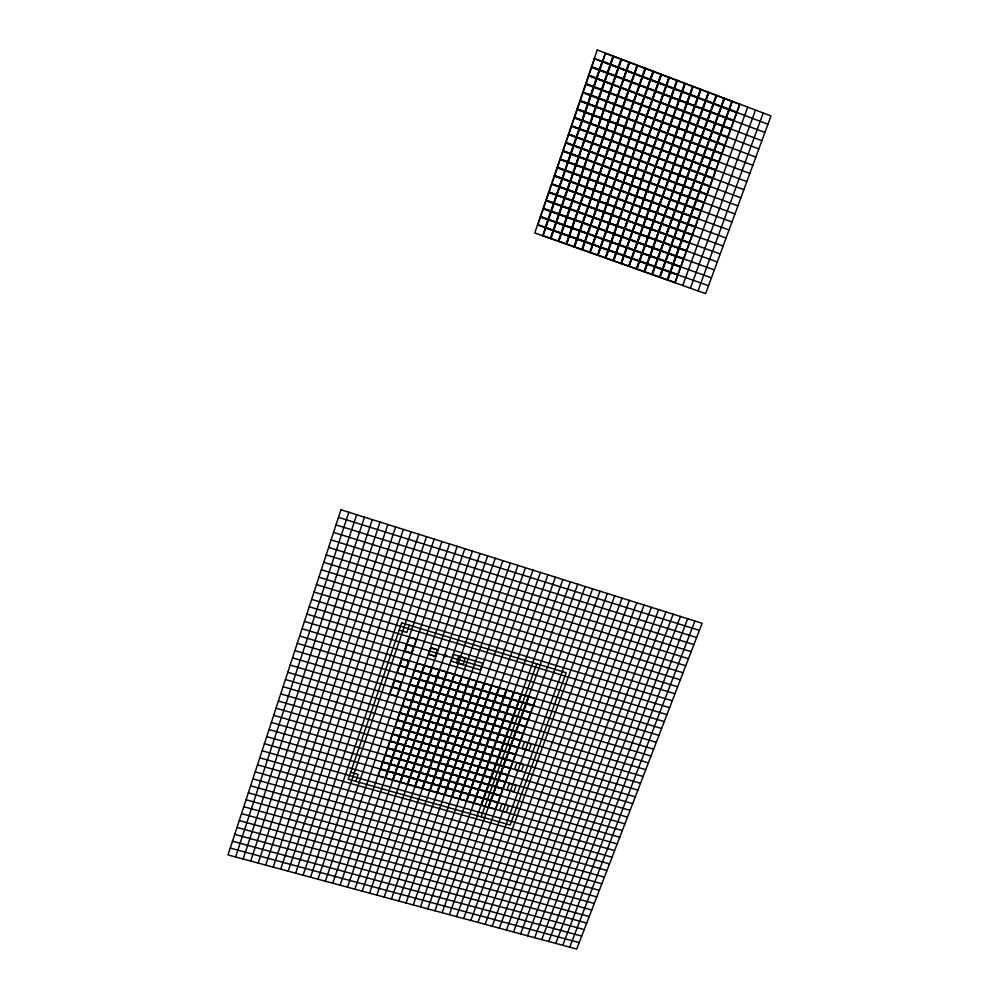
<?xml version="1.0" encoding="UTF-8"?>
<svg xmlns="http://www.w3.org/2000/svg" width="999" height="999" viewBox="0 0 999 999"><rect width="100%" height="100%" fill="white"/><g stroke="black" fill="none" stroke-linecap="round" stroke-linejoin="round"><path stroke-width="1.5" d="M235.589 856.955L348.813 512.262M243.144 859.003L356.655 514.722M250.674 861.038L364.473 517.182M258.204 863.061L372.277 519.63M265.709 865.097L380.07 522.077M273.214 867.12L387.849 524.525M280.694 869.142L395.616 526.96M288.174 871.153L403.371 529.395M295.629 873.163L411.101 531.83M303.072 875.174L418.831 534.253M310.514 877.184L426.536 536.675M401.673 622.877L348.289 779.245L510.152 824.999L566.158 672.739L401.673 622.901M317.932 879.195L434.228 539.098M355.781 781.368L358.166 774.412L350.661 772.289M409.29 625.187L406.805 632.442L399.188 630.144M542.707 235.789L605.319 53.009M325.337 881.193L441.908 541.508M550.611 238.599L613.361 56.069M332.729 883.191L449.575 543.918M558.503 241.396L621.39 59.116M340.11 885.176L457.217 546.328M566.371 244.193L629.407 62.163M347.49 887.162L464.86 548.726M574.238 246.978L637.399 65.197M354.845 889.147L472.477 551.123M582.08 249.762L645.379 68.232M362.187 891.133L480.094 553.508M589.909 252.547L653.346 71.254M369.518 893.118L487.687 555.894M597.727 255.319L661.288 74.276M376.835 895.092L495.267 558.279M605.531 258.092L669.23 77.285M384.14 897.065L502.834 560.651M613.324 260.851L677.147 80.295M391.433 899.025L510.389 563.036M621.091 263.611L685.052 83.304M398.713 900.998L517.932 565.397M628.846 266.371L692.931 86.301M405.981 902.959L525.462 567.769M636.588 269.118L700.811 89.286M413.236 904.919L532.979 570.129M644.318 271.853L708.666 92.27M420.479 906.867L540.471 572.477M652.035 274.6L716.508 95.255M427.709 908.828L547.964 574.837M659.727 277.322L724.337 98.227M434.927 910.776L555.432 577.185M667.419 280.057L732.142 101.186M442.132 912.711L562.887 579.532M481.181 816.82L536.738 663.811M675.087 282.779L739.934 104.158M449.325 914.659L570.342 581.868M682.742 285.489L747.727 107.105M456.506 916.595L577.772 584.203M690.384 288.212L755.494 110.065M463.673 918.531L585.189 586.538M698.014 290.909L763.236 112.999M470.829 920.466L592.594 588.861M477.972 922.389L599.987 591.183M485.102 924.312L607.367 593.506M492.22 926.235L614.735 595.816M499.325 928.158L622.077 598.126M506.418 930.069L629.42 600.436M513.511 931.992L636.75 602.734M520.579 933.89L644.068 605.032M527.634 935.801L651.36 607.33M534.677 937.699L658.653 609.615M541.72 939.597L665.921 611.9M548.738 941.495L673.189 614.185M555.756 943.393L680.431 616.458M562.749 945.279L687.674 618.731M569.742 947.164L694.892 621.003M232.505 841.22L581.705 936.088M230.257 848.076L579.208 942.581M237.013 827.459L586.713 923.076M234.753 834.34L584.203 929.594M241.533 813.648L591.733 910.014M239.273 820.554L589.223 916.558M246.066 799.774L596.79 896.902M243.793 806.717L594.255 903.471M250.624 785.838L601.848 883.74M248.351 792.819L599.313 890.334M255.207 771.852L606.942 870.516M252.909 778.858L604.395 877.134M259.802 757.816L612.05 857.254M257.505 764.847L609.49 863.885M264.41 743.706L617.17 843.93M262.1 750.761L614.61 850.599M269.056 729.545L622.327 830.544M266.733 736.638L619.742 837.249M273.701 715.321L627.497 817.12M271.378 722.439L624.912 823.838M278.384 701.048L632.679 803.633M276.036 708.191L630.082 810.376M283.067 686.7L637.899 790.097M280.719 693.88L635.289 796.865M287.787 672.302L643.131 776.498M285.427 679.507L640.509 783.303M292.52 657.841L648.376 762.849M290.147 665.072L645.754 769.68M297.265 643.319L653.658 749.15M294.892 650.586L651.011 756.006M302.048 628.733L658.953 735.389M299.65 636.026L656.293 742.269M306.83 614.085L664.273 721.578M304.433 621.415L661.6 728.483M311.651 599.375L669.605 707.704M309.24 606.743L666.932 714.647M314.061 591.995L672.29 700.749M318.906 577.197L677.659 686.788M316.483 584.602L674.962 693.768M323.776 562.325L683.054 672.777M321.341 569.767L680.344 679.795M328.659 547.402L688.461 658.703M326.211 554.87L685.751 665.746M333.566 532.405L693.905 644.58M331.106 539.91L691.183 651.648M338.486 517.345L699.362 630.381M336.026 524.887L696.628 637.487M537.549 224.85L708.528 285.726M540.334 216.708L711.438 277.822M545.916 200.362L717.27 261.95M543.119 208.541L714.347 269.892M551.51 183.953L723.126 246.016M548.713 192.17L720.192 253.983M554.333 175.724L726.073 238.012M559.964 159.191L731.98 221.978M557.142 167.47L729.02 230.007M565.634 142.595L737.899 205.856M562.799 150.899L734.939 213.923M568.481 134.266L740.871 197.777M574.188 117.557L746.84 181.556M571.328 125.924L743.855 189.673M579.919 100.774L752.834 165.26M577.047 109.178L749.837 173.414M582.792 92.345L755.843 157.08M588.561 75.449L761.875 140.684M585.676 83.904L758.853 148.888M594.355 58.466L767.931 124.213M591.458 66.97L764.897 132.455M340.959 509.79L228.022 854.919L576.71 949.05L702.097 623.276L340.959 509.79M597.265 49.95L534.777 232.979L705.619 293.619L770.978 115.946L597.265 49.95M540.509 217.07L537.912 224.675L545.317 227.31L547.914 219.718L540.509 217.07M543.294 208.916L540.696 216.533L548.101 219.181L550.699 211.563L543.294 208.916M546.078 200.737L543.481 208.366L550.886 211.026L553.496 203.396L546.078 200.737M548.888 192.532L546.266 200.187L553.683 202.859L556.306 195.217L548.888 192.532M551.685 184.328L549.075 191.995L556.493 194.668L559.115 187.013L551.685 184.328M554.495 176.086L551.873 183.779L559.303 186.463L561.938 178.784L554.495 176.086M557.317 167.832L554.682 175.537L562.125 178.234L564.76 170.542L557.317 167.832M560.139 159.565L557.504 167.283L564.947 169.992L567.582 162.288L560.139 159.565M562.974 151.274L560.327 159.016L567.769 161.738L570.417 154.008L562.974 151.274M565.809 142.969L563.161 150.724L570.616 153.459L573.264 145.704L565.809 142.969M568.656 134.64L565.996 142.42L573.451 145.155L576.111 137.387L568.656 134.64M571.503 126.299L568.843 134.091L576.298 136.838L578.97 129.058L571.503 126.299M574.35 117.932L571.69 125.737L579.158 128.509L581.83 120.704L574.35 117.932M577.222 109.553L574.55 117.383L582.017 120.142L584.702 112.338L577.222 109.553M580.082 101.149L577.41 108.991L584.89 111.776L587.574 103.946L580.082 101.149M582.966 92.732L580.282 100.587L587.762 103.384L590.459 95.529L582.966 92.732M585.839 84.291L583.154 92.17L590.646 94.967L593.344 87.1L585.839 84.291M588.736 75.824L586.038 83.729L593.531 86.538L596.241 78.659L588.736 75.824M591.62 67.345L588.923 75.262L596.428 78.084L599.138 70.192L591.62 67.345M594.53 58.854L591.82 66.783L599.325 69.618L602.047 61.701L594.53 58.854M545.654 228.034L543.056 235.614L550.437 238.237L553.034 230.669L545.654 228.034M548.439 219.905L545.841 227.497L553.221 230.132L555.831 222.54L548.439 219.905M551.236 211.763L548.626 219.368L556.018 222.003L558.628 214.41L551.236 211.763M554.033 203.584L551.423 211.214L558.816 213.861L561.438 206.244L554.033 203.584M556.83 195.404L554.22 203.047L561.625 205.707L564.248 198.077L556.83 195.404M559.64 187.2L557.017 194.855L564.435 197.527L567.057 189.885L559.64 187.2M562.462 178.983L559.827 186.651L567.245 189.335L569.88 181.668L562.462 178.983M565.284 170.742L562.649 178.434L570.067 181.119L572.714 173.439L565.284 170.742M568.119 162.475L565.471 170.192L572.902 172.889L575.549 165.185L568.119 162.475M570.953 154.196L568.306 161.925L575.736 164.635L578.384 156.918L570.953 154.196M573.801 145.904L571.141 153.646L578.583 156.368L581.243 148.639L573.801 145.904M576.648 137.587L573.988 145.355L581.43 148.089L584.09 140.335L576.648 137.587M579.495 129.258L576.835 137.038L584.278 139.773L586.95 132.005L579.495 129.258M582.367 120.904L579.695 128.696L587.15 131.456L589.822 123.664L582.367 120.904M585.227 112.525L582.554 120.342L590.009 123.114L592.694 115.31L585.227 112.525M588.111 104.146L585.426 111.975L592.894 114.748L595.579 106.93L588.111 104.146M590.983 95.729L588.299 103.584L595.766 106.369L598.463 98.526L590.983 95.729M593.881 87.3L591.183 95.167L598.651 97.964L601.361 90.11L593.881 87.3M596.765 78.859L594.068 86.738L601.548 89.548L604.258 81.668L596.765 78.859M599.675 70.392L596.965 78.297L604.457 81.106L607.167 73.214L599.675 70.392M602.572 61.901L599.862 69.818L607.355 72.652L610.077 64.748L602.572 61.901M605.494 53.397L602.772 61.339L610.277 64.173L612.999 56.244L605.494 53.397M394.543 680.344L389.81 694.13L396.853 696.203L401.586 682.429L394.543 680.344M401.923 658.841L397.152 672.714L404.22 674.812L408.991 660.951L401.923 658.841M409.34 637.2L404.558 651.161L411.625 653.284L416.433 639.335L409.34 637.2M394.705 680.656L392.582 686.85L399.125 688.773L401.261 682.592L394.705 680.656M402.085 659.153L399.95 665.384L406.518 667.332L408.653 661.113L402.085 659.153M407.03 644.742L404.895 650.998L411.463 652.971L413.611 646.728L407.03 644.742M553.558 230.856L550.961 238.411L558.329 241.034L560.938 233.479L553.558 230.856M556.356 222.74L553.746 230.319L561.126 232.942L563.736 225.374L556.356 222.74M559.153 214.598L556.543 222.19L563.923 224.825L566.533 217.245L559.153 214.598M561.962 206.443L559.34 214.048L566.72 216.696L569.343 209.091L561.962 206.443M564.772 198.264L562.15 205.894L569.53 208.554L572.165 200.924L564.772 198.264M567.582 190.072L564.959 197.715L572.352 200.387L574.987 192.745L567.582 190.072M570.417 181.855L567.782 189.523L575.174 192.208L577.822 184.54L570.417 181.855M573.239 173.626L570.604 181.319L578.009 184.003L580.656 176.323L573.239 173.626M576.073 165.384L573.426 173.077L580.844 175.774L583.491 168.094L576.073 165.384M578.921 157.118L576.261 164.835L583.678 167.545L586.338 159.828L578.921 157.118M581.768 148.826L579.108 156.568L586.538 159.278L589.198 151.561L581.768 148.826M584.627 140.522L581.955 148.277L589.385 151.011L592.057 143.269L584.627 140.522M587.487 132.205L584.815 139.972L592.245 142.707L594.929 134.952L587.487 132.205M590.359 123.864L587.674 131.656L595.117 134.403L597.802 126.623L590.359 123.864M593.231 115.509L590.546 123.314L597.989 126.074L600.686 118.269L593.231 115.509M596.116 107.13L593.418 114.947L600.874 117.72L603.571 109.902L596.116 107.13M599 98.726L596.303 106.568L603.758 109.353L606.455 101.523L599 98.726M601.898 90.31L599.188 98.164L606.655 100.961L609.365 93.107L601.898 90.31M604.795 81.881L602.085 89.748L609.552 92.557L612.262 84.69L604.795 81.881M607.704 73.414L604.982 81.306L612.462 84.128L615.184 76.249L607.704 73.414M610.614 64.947L607.892 72.852L615.372 75.687L618.106 67.782L610.614 64.947M613.536 56.456L610.814 64.386L618.294 67.22L621.028 59.303L613.536 56.456M561.463 233.666L558.853 241.221L566.208 243.831L568.818 236.288L561.463 233.666M564.26 225.562L561.65 233.129L569.005 235.752L571.628 228.184L564.26 225.562M567.057 217.432L564.447 225.012L571.803 227.647L574.437 220.067L567.057 217.432M569.88 209.278L567.245 216.883L574.625 219.53L577.247 211.938L569.88 209.278M572.689 201.124L570.067 208.741L577.434 211.388L580.069 203.784L572.689 201.124M575.511 192.932L572.877 200.574L580.257 203.234L582.904 195.604L575.511 192.932M578.346 184.74L575.699 192.395L583.091 195.067L585.739 187.412L578.346 184.74M581.181 176.523L578.533 184.191L585.926 186.875L588.573 179.208L581.181 176.523M584.028 168.282L581.368 175.974L588.761 178.659L591.42 170.979L584.028 168.282M586.875 160.027L584.215 167.732L591.62 170.442L594.28 162.737L586.875 160.027M589.722 151.748L587.062 159.478L594.467 162.188L597.14 154.47L589.722 151.748M592.582 143.456L589.922 151.199L597.327 153.921L600.012 146.191L592.582 143.456M595.454 135.152L592.782 142.907L600.199 145.642L602.884 137.899L595.454 135.152M598.326 126.823L595.641 134.59L603.071 137.338L605.756 129.57L598.326 126.823M601.211 118.469L598.526 126.261L605.956 129.021L608.653 121.241L601.211 118.469M604.095 110.102L601.398 117.919L608.841 120.679L611.538 112.875L604.095 110.102M606.992 101.723L604.295 109.54L611.738 112.325L614.435 104.508L606.992 101.723M609.889 93.307L607.18 101.161L614.635 103.946L617.345 96.104L609.889 93.307M612.799 84.89L610.089 92.757L617.544 95.554L620.254 87.7L612.799 84.89M615.709 76.448L612.999 84.328L620.454 87.138L623.176 79.258L615.709 76.448M618.631 67.982L615.908 75.887L623.376 78.696L626.111 70.817L618.631 67.982M621.565 59.503L618.831 67.42L626.298 70.255L629.033 62.338L621.565 59.503M380.432 769.292L378.196 775.773L385.152 777.759L387.4 771.278L380.432 769.292M382.842 762.337L380.594 768.83L387.562 770.816L389.81 764.322L382.842 762.337M385.252 755.356L383.004 761.875L389.972 763.86L392.232 757.354L385.252 755.356M387.674 748.376L385.414 754.894L392.395 756.892L394.655 750.374L387.674 748.376M390.085 741.37L387.824 747.901L394.805 749.912L397.078 743.381L390.085 741.37M392.52 734.352L390.247 740.896L397.24 742.919L399.513 736.375L392.52 734.352M394.942 727.322L392.682 733.878L399.662 735.901L401.948 729.345L394.942 727.322M397.377 720.267L395.104 726.847L402.11 728.883L404.383 722.314L397.377 720.267M399.825 713.211L397.54 719.804L404.545 721.84L406.83 715.259L399.825 713.211M402.272 706.131L399.987 712.737L406.993 714.784L409.278 708.191L402.272 706.131M404.72 699.038L402.435 705.656L409.44 707.717L411.738 701.098L404.72 699.038M407.18 691.932L404.882 698.563L411.9 700.636L414.198 694.005L407.18 691.932M409.64 684.814L407.342 691.458L414.36 693.531L416.658 686.9L409.64 684.814M412.1 677.684L409.802 684.34L416.833 686.425L419.13 679.77L412.1 677.684M414.573 670.529L412.262 677.197L419.305 679.295L421.615 672.627L414.573 670.529M417.045 663.361L414.735 670.054L421.778 672.152L424.088 665.471L417.045 663.361M569.343 236.476L566.733 244.018L574.063 246.616L576.685 239.086L569.343 236.476M572.152 228.371L569.53 235.939L576.873 238.549L579.495 230.994L572.152 228.371M574.962 220.255L572.34 227.834L579.682 230.457L582.317 222.889L574.962 220.255M577.772 212.125L575.149 219.718L582.504 222.352L585.139 214.773L577.772 212.125M580.594 203.971L577.959 211.576L585.327 214.223L587.961 206.618L580.594 203.971M583.428 195.804L580.781 203.421L588.149 206.081L590.796 198.464L583.428 195.804M586.263 187.612L583.616 195.255L590.983 197.914L593.643 190.285L586.263 187.612M589.11 179.408L586.45 187.063L593.831 189.735L596.49 182.093L589.11 179.408M591.957 171.179L589.298 178.858L596.678 181.543L599.338 173.876L591.957 171.179M594.805 162.937L592.145 170.629L599.537 173.327L602.197 165.634L594.805 162.937M597.664 154.67L594.992 162.387L602.397 165.085L605.069 157.392L597.664 154.67M600.536 146.391L597.864 154.121L605.257 156.843L607.941 149.113L600.536 146.391M603.408 138.087L600.724 145.842L608.129 148.564L610.826 140.822L603.408 138.087M606.293 129.77L603.608 137.537L611.013 140.272L613.711 132.517L606.293 129.77M609.178 121.428L606.48 129.221L613.898 131.968L616.595 124.188L609.178 121.428M612.075 113.074L609.365 120.879L616.795 123.639L619.505 115.847L612.075 113.074M614.972 104.708L612.262 112.525L619.692 115.297L622.402 107.48L614.972 104.708M617.882 96.304L615.159 104.146L622.602 106.93L625.324 99.101L617.882 96.304M620.791 87.9L618.069 95.754L625.511 98.539L628.234 90.697L620.791 87.9M623.713 79.47L620.991 87.338L628.433 90.135L631.168 82.28L623.713 79.47M626.635 71.016L623.9 78.909L631.356 81.718L634.09 73.839L626.635 71.016M629.57 62.537L626.835 70.454L634.29 73.277L637.037 65.372L629.57 62.537M387.899 771.415L385.651 777.896L392.595 779.869L394.855 773.401L387.899 771.415M390.309 764.472L388.062 770.953L395.017 772.939L397.265 766.458L390.309 764.472M392.732 757.504L390.472 764.01L397.427 765.996L399.687 759.502L392.732 757.504M395.142 750.524L392.882 757.042L399.85 759.04L402.11 752.522L395.142 750.524M397.577 743.531L395.304 750.062L402.272 752.06L404.545 745.541L397.577 743.531M400 736.513L397.739 743.056L404.707 745.079L406.98 738.536L400 736.513M402.435 729.495L400.162 736.051L407.142 738.074L409.428 731.518L402.435 729.495M404.882 722.452L402.597 729.02L409.59 731.056L411.875 724.487L404.882 722.452M407.33 715.396L405.045 721.99L412.038 724.025L414.323 717.444L407.33 715.396M409.777 708.328L407.492 714.934L414.485 716.982L416.783 710.389L409.777 708.328M412.237 701.248L409.94 707.866L416.945 709.914L419.243 703.308L412.237 701.248M414.697 694.155L412.4 700.774L419.405 702.846L421.703 696.228L414.697 694.155M417.17 687.037L414.86 693.681L421.878 695.754L424.175 689.123L417.17 687.037M419.642 679.919L417.332 686.563L424.35 688.648L426.66 682.005L419.642 679.919M422.115 672.777L419.805 679.445L426.823 681.53L429.145 674.862L422.115 672.777M424.6 665.621L422.277 672.302L429.308 674.387L431.63 667.719L424.6 665.621M430.819 647.664L428.496 654.382L435.539 656.493L437.874 649.787L430.819 647.664M430.994 647.976L428.833 654.208L435.364 656.181L437.537 649.949L430.994 647.976M577.21 239.273L574.587 246.803L581.918 249.4L584.54 241.883L577.21 239.273M580.019 231.181L577.397 238.736L584.727 241.346L587.35 233.803L580.019 231.181M582.842 223.077L580.207 230.644L587.537 233.267L590.172 225.712L582.842 223.077M585.664 214.96L583.029 222.54L590.359 225.175L593.006 217.595L585.664 214.96M588.486 206.818L585.851 214.41L593.194 217.058L595.841 209.465L588.486 206.818M591.321 198.651L588.673 206.269L596.028 208.916L598.676 201.311L591.321 198.651M594.168 190.472L591.508 198.114L598.876 200.774L601.523 193.144L594.168 190.472M597.015 182.28L594.355 189.935L601.723 192.607L604.383 184.965L597.015 182.28M599.862 174.063L597.202 181.731L604.57 184.415L607.242 176.761L599.862 174.063M602.734 165.834L600.062 173.514L607.429 176.211L610.114 168.531L602.734 165.834M605.594 157.58L602.921 165.285L610.302 167.982L612.986 160.29L605.594 157.58M608.466 149.313L605.781 157.03L613.174 159.74L615.859 152.035L608.466 149.313M611.351 141.021L608.666 148.764L616.058 151.486L618.743 143.756L611.351 141.021M614.235 132.717L611.538 140.472L618.943 143.207L621.64 135.464L614.235 132.717M617.132 124.388L614.435 132.168L621.828 134.902L624.537 127.148L617.132 124.388M620.029 116.046L617.32 123.839L624.737 126.586L627.447 118.806L620.029 116.046M622.939 107.68L620.217 115.484L627.634 118.257L630.357 110.452L622.939 107.68M625.849 99.301L623.126 107.13L630.544 109.902L633.279 102.085L625.849 99.301M628.771 90.897L626.048 98.739L633.466 101.523L636.201 93.694L628.771 90.897M631.693 82.48L628.958 90.335L636.4 93.132L639.135 85.29L631.693 82.48M634.627 74.038L631.892 81.918L639.323 84.728L642.07 76.861L634.627 74.038M637.562 65.584L634.827 73.476L642.27 76.299L645.017 68.407L637.562 65.584M395.342 773.538L393.094 780.007L400.037 781.98L402.285 775.524L395.342 773.538M397.764 766.595L395.504 773.076L402.447 775.062L404.707 768.581L397.764 766.595M400.187 759.64L397.927 766.133L404.87 768.119L407.13 761.638L400.187 759.64M402.609 752.672L400.349 759.178L407.292 761.176L409.565 754.67L402.609 752.672M405.045 745.679L402.772 752.21L409.727 754.208L412 747.689L405.045 745.679M407.48 738.686L405.207 745.217L412.162 747.227L414.448 740.696L407.48 738.686M409.927 731.668L407.642 738.211L414.61 740.234L416.895 733.691L409.927 731.668M412.375 724.637L410.089 731.193L417.058 733.229L419.343 726.673L412.375 724.637M414.822 717.594L412.537 724.163L419.505 726.198L421.803 719.63L414.822 717.594M417.282 710.526L414.985 717.12L421.965 719.168L424.263 712.587L417.282 710.526M419.742 703.458L417.445 710.064L424.425 712.112L426.735 705.519L419.742 703.458M422.202 696.365L419.905 702.984L426.898 705.044L429.208 698.438L422.202 696.365M424.675 689.273L422.377 695.903L429.37 697.964L431.68 691.345L424.675 689.273M427.16 682.155L424.85 688.798L431.843 690.871L434.165 684.228L427.16 682.155M429.645 675.012L427.322 681.68L434.328 683.753L436.65 677.11L429.645 675.012M432.13 667.869L429.807 674.537L436.813 676.635L439.148 669.967L432.13 667.869M585.064 242.07L582.442 249.588L589.747 252.185L592.37 244.668L585.064 242.07M587.874 233.991L585.252 241.533L592.557 244.131L595.192 236.601L587.874 233.991M590.696 225.899L588.061 233.454L595.379 236.064L598.026 228.521L590.696 225.899M593.531 217.782L590.884 225.362L598.214 227.984L600.861 220.417L593.531 217.782M596.366 209.653L593.718 217.245L601.048 219.88L603.696 212.3L596.366 209.653M599.2 201.498L596.553 209.116L603.896 211.751L606.543 204.158L599.2 201.498M602.047 193.331L599.4 200.961L606.743 203.621L609.402 196.004L602.047 193.331M604.907 185.152L602.247 192.795L609.59 195.454L612.262 187.824L604.907 185.152M607.767 176.948L605.094 184.603L612.449 187.288L615.122 179.633L607.767 176.948M610.639 168.731L607.954 176.398L615.322 179.083L618.006 171.428L610.639 168.731M613.511 160.489L610.826 168.182L618.194 170.879L620.879 163.187L613.511 160.489M616.383 152.223L613.698 159.94L621.066 162.65L623.763 154.945L616.383 152.223M619.28 143.956L616.583 151.673L623.963 154.395L626.66 146.678L619.28 143.956M622.165 135.652L619.467 143.394L626.848 146.129L629.557 138.386L622.165 135.652M625.062 127.335L622.365 135.102L629.745 137.837L632.454 130.095L625.062 127.335M627.971 119.006L625.262 126.786L632.654 129.533L635.376 121.766L627.971 119.006M630.881 110.652L628.171 118.456L635.564 121.216L638.286 113.424L630.881 110.652M633.803 102.285L631.081 110.102L638.486 112.875L641.221 105.07L633.803 102.285M636.725 93.894L634.003 101.723L641.408 104.508L644.143 96.691L636.725 93.894M639.66 85.489L636.925 93.332L644.343 96.129L647.09 88.287L639.66 85.489M642.594 77.06L639.86 84.927L647.277 87.725L650.024 79.87L642.594 77.06M645.541 68.606L642.794 76.498L650.224 79.308L652.984 71.441L645.541 68.606M402.784 775.661L400.524 782.117L407.455 784.09L409.715 777.634L402.784 775.661M405.207 768.731L402.947 775.199L409.877 777.172L412.137 770.704L405.207 768.731M407.629 761.775L405.369 768.268L412.3 770.241L414.573 763.773L407.629 761.775M410.065 754.807L407.792 761.313L414.735 763.298L417.008 756.805L410.065 754.807M412.5 747.839L410.227 754.345L417.17 756.343L419.455 749.837L412.5 747.839M414.947 740.846L412.662 747.364L419.617 749.375L421.903 742.856L414.947 740.846M417.395 733.84L415.109 740.371L422.065 742.394L424.35 735.851L417.395 733.84M419.842 726.81L417.557 733.366L424.513 735.389L426.81 728.845L419.842 726.81M422.302 719.779L420.005 726.348L426.973 728.371L429.27 721.815L422.302 719.779M424.762 712.724L422.465 719.305L429.433 721.34L431.743 714.772L424.762 712.724M427.235 705.656L424.925 712.262L431.905 714.297L434.215 707.717L427.235 705.656M429.707 698.576L427.397 705.194L434.378 707.242L436.688 700.649L429.707 698.576M432.18 691.483L429.87 698.114L436.85 700.174L439.173 693.556L432.18 691.483M434.665 684.377L432.342 691.008L439.335 693.081L441.658 686.45L434.665 684.377M437.15 677.26L434.827 683.903L441.82 685.976L444.155 679.345L437.15 677.26M439.647 670.117L437.325 676.785L444.318 678.87L446.653 672.202L439.647 670.117M444.805 656.143L444.555 656.842L443.506 655.182L445.404 654.407L445.167 655.107L446.69 655.569L446.316 656.605L444.805 656.143M592.894 244.855L590.272 252.372L597.564 254.957L600.199 247.452L592.894 244.855M595.716 236.788L593.081 244.318L600.387 246.915L603.021 239.398L595.716 236.788M598.551 228.709L595.904 236.251L603.209 238.861L605.856 231.331L598.551 228.709M601.386 220.604L598.738 228.172L606.043 230.794L608.703 223.239L601.386 220.604M604.22 212.487L601.573 220.067L608.891 222.69L611.55 215.122L604.22 212.487M607.067 204.345L604.407 211.95L611.738 214.585L614.397 206.993L607.067 204.345M609.927 196.191L607.267 203.808L614.585 206.456L617.257 198.851L609.927 196.191M612.787 188.012L610.114 195.654L617.444 198.314L620.129 190.684L612.787 188.012M615.646 179.82L612.974 187.475L620.317 190.147L623.001 182.505L615.646 179.82M618.531 171.616L615.846 179.283L623.189 181.955L625.874 174.301L618.531 171.616M621.403 163.386L618.718 171.066L626.073 173.764L628.758 166.084L621.403 163.386M624.288 155.132L621.59 162.837L628.958 165.534L631.655 157.854L624.288 155.132M627.185 146.878L624.487 154.583L631.843 157.305L634.552 149.6L627.185 146.878M630.082 138.586L627.372 146.316L634.74 149.038L637.462 141.321L630.082 138.586M632.991 130.282L630.269 138.037L637.649 140.772L640.371 133.029L632.991 130.282M635.901 121.965L633.179 129.733L640.559 132.48L643.281 124.713L635.901 121.965M638.823 113.624L636.088 121.403L643.481 124.163L646.203 116.384L638.823 113.624M641.745 105.257L639.01 113.062L646.403 115.834L649.138 108.042L641.745 105.257M644.68 96.891L641.932 104.708L649.338 107.48L652.072 99.675L644.68 96.891M647.614 88.486L644.867 96.329L652.272 99.113L655.019 91.284L647.614 88.486M650.561 80.07L647.814 87.924L655.219 90.722L657.966 82.88L650.561 80.07M653.508 71.641L650.749 79.508L658.166 82.318L660.926 74.45L653.508 71.641M410.202 777.771L407.942 784.227L414.86 786.188L417.12 779.744L410.202 777.771M412.637 770.853L410.364 777.322L417.282 779.282L419.555 772.826L412.637 770.853M415.06 763.91L412.799 770.391L419.717 772.364L421.99 765.896L415.06 763.91M417.507 756.955L415.222 763.448L422.152 765.434L424.438 758.953L417.507 756.955M419.942 749.987L417.669 756.493L424.6 758.478L426.885 751.985L419.942 749.987M422.39 742.994L420.104 749.525L427.048 751.523L429.333 745.004L422.39 742.994M424.85 736.001L422.552 742.532L429.495 744.542L431.793 738.024L424.85 736.001M427.31 728.983L425.012 735.539L431.955 737.549L434.253 731.018L427.31 728.983M429.77 721.965L427.472 728.521L434.415 730.544L436.725 723.988L429.77 721.965M432.23 714.922L429.932 721.49L436.888 723.526L439.198 716.957L432.23 714.922M434.702 707.866L432.405 714.447L439.36 716.495L441.67 709.914L434.702 707.866M437.187 700.786L434.877 707.392L441.845 709.44L444.155 702.846L437.187 700.786M439.672 693.706L437.35 700.324L444.33 702.372L446.653 695.766L439.672 693.706M442.157 686.6L439.835 693.231L446.815 695.292L449.138 688.673L442.157 686.6M444.655 679.482L442.32 686.126L449.313 688.199L451.635 681.568L444.655 679.482M447.152 672.352L444.817 679.008L451.81 681.093L454.145 674.45L447.152 672.352M453.421 654.47L451.073 661.163L480.507 669.992L482.867 663.336L453.421 654.47M600.724 247.64L598.089 255.145L605.369 257.73L608.004 250.237L600.724 247.64M603.546 239.585L600.911 247.103L608.191 249.7L610.839 242.195L603.546 239.585M606.381 231.518L603.733 239.048L611.026 241.658L613.686 234.128L606.381 231.518M609.228 223.426L606.568 230.981L613.873 233.591L616.52 226.049L609.228 223.426M612.075 215.309L609.415 222.889L616.72 225.512L619.38 217.944L612.075 215.309M614.922 207.193L612.262 214.773L619.567 217.407L622.24 209.827L614.922 207.193M617.782 199.038L615.109 206.643L622.427 209.291L625.099 201.698L617.782 199.038M620.654 190.884L617.969 198.501L625.299 201.149L627.971 193.544L620.654 190.884M623.526 182.692L620.841 190.334L628.171 192.994L630.856 185.377L623.526 182.692M626.398 174.5L623.713 182.155L631.043 184.827L633.741 177.185L626.398 174.5M629.283 166.284L626.598 173.951L633.928 176.636L636.625 168.981L629.283 166.284M632.18 158.042L629.482 165.734L636.825 168.431L639.522 160.752L632.18 158.042M635.077 149.788L632.367 157.492L639.722 160.202L642.432 152.51L635.077 149.788M637.986 141.521L635.264 149.238L642.619 151.96L645.342 144.243L637.986 141.521M640.896 133.229L638.174 140.959L645.541 143.694L648.264 135.964L640.896 133.229M643.806 124.912L641.083 132.667L648.451 135.414L651.186 127.66L643.806 124.912M646.74 116.583L644.005 124.363L651.373 127.11L654.108 119.343L646.74 116.583M649.662 108.242L646.927 116.034L654.308 118.794L657.055 111.001L649.662 108.242M652.609 99.875L649.862 107.68L657.242 110.452L659.989 102.647L652.609 99.875M655.544 91.483L652.797 99.313L660.189 102.098L662.936 94.281L655.544 91.483M658.503 83.079L655.744 90.921L663.136 93.719L665.896 85.877L658.503 83.079M661.463 74.65L658.691 82.517L666.096 85.327L668.868 77.472L661.463 74.65M458.791 656.343L456.605 662.562L463.099 664.51L465.284 658.304L458.791 656.343M417.607 779.894L415.347 786.338L422.24 788.298L424.513 781.855L417.607 779.894M420.042 772.964L417.769 779.432L424.675 781.393L426.96 774.949L420.042 772.964M422.49 766.033L420.204 772.514L427.122 774.487L429.395 768.019L422.49 766.033M424.925 759.09L422.652 765.571L429.558 767.557L431.843 761.076L424.925 759.09M427.372 752.122L425.087 758.628L432.005 760.614L434.303 754.12L427.372 752.122M429.832 745.154L427.535 751.66L434.465 753.658L436.763 747.152L429.832 745.154M432.292 738.161L429.995 744.692L436.925 746.69L439.223 740.172L432.292 738.161M434.752 731.156L432.455 737.699L439.385 739.71L441.695 733.179L434.752 731.156M437.225 724.138L434.915 730.694L441.858 732.717L444.168 726.173L437.225 724.138M439.697 717.107L437.387 723.676L444.33 725.699L446.64 719.143L439.697 717.107M442.17 710.052L439.86 716.633L446.803 718.668L449.125 712.1L442.17 710.052M444.655 702.996L442.332 709.59L449.288 711.638L451.61 705.044L444.655 702.996M447.14 695.916L444.817 702.522L451.785 704.582L454.108 697.976L447.14 695.916M449.637 688.823L447.315 695.441L454.27 697.502L456.605 690.896L449.637 688.823M452.135 681.718L449.8 688.348L456.78 690.421L459.115 683.791L452.135 681.718M454.645 674.6L452.31 681.243L459.278 683.316L461.625 676.685L454.645 674.6M608.528 250.424L605.881 257.917L613.149 260.489L615.796 253.009L608.528 250.424M611.363 242.382L608.716 249.887L615.983 252.472L618.643 244.98L611.363 242.382M614.198 234.315L611.55 241.845L618.831 244.443L621.49 236.925L614.198 234.315M617.045 226.236L614.385 233.778L621.678 236.388L624.338 228.858L617.045 226.236M619.904 218.132L617.232 225.699L624.525 228.321L627.197 220.767L619.904 218.132M622.764 210.015L620.092 217.595L627.384 220.23L630.057 212.662L622.764 210.015M625.624 201.885L622.951 209.478L630.257 212.125L632.929 204.533L625.624 201.885M628.496 193.731L625.811 201.348L633.129 203.996L635.814 196.391L628.496 193.731M631.38 185.564L628.683 193.194L636.001 195.854L638.698 188.237L631.38 185.564M634.265 177.372L631.568 185.015L638.885 187.687L641.583 180.057L634.265 177.372M637.15 169.168L634.452 176.823L641.783 179.508L644.48 171.853L637.15 169.168M640.047 160.939L637.35 168.619L644.68 171.316L647.389 163.649L640.047 160.939M642.956 152.697L640.247 160.389L647.577 163.099L650.299 155.407L642.956 152.697M645.866 144.443L643.144 152.148L650.486 154.857L653.209 147.165L645.866 144.443M648.788 136.151L646.066 143.881L653.408 146.616L656.131 138.886L648.788 136.151M651.71 127.86L648.975 135.602L656.331 138.337L659.065 130.607L651.71 127.86M654.632 119.543L651.897 127.31L659.265 130.045L662 122.29L654.632 119.543M657.579 111.201L654.832 118.981L662.2 121.741L664.947 113.973L657.579 111.201M660.514 102.847L657.767 110.652L665.134 113.411L667.894 105.619L660.514 102.847M663.473 94.468L660.714 102.285L668.094 105.07L670.853 97.265L663.473 94.468M666.42 86.076L663.661 93.918L671.041 96.703L673.813 88.874L666.42 86.076M669.392 77.672L666.62 85.527L674.013 88.324L676.785 80.482L669.392 77.672M425.012 781.992L422.739 788.436L429.62 790.396L431.905 783.965L425.012 781.992M427.447 775.087L425.174 781.53L432.067 783.503L434.34 777.06L427.447 775.087M429.895 768.156L427.609 774.625L434.503 776.598L436.788 770.142L429.895 768.156M432.342 761.226L430.057 767.694L436.963 769.68L439.248 763.211L432.342 761.226M434.79 754.27L432.505 760.763L439.41 762.749L441.708 756.268L434.79 754.27M437.25 747.302L434.952 753.808L441.87 755.806L444.168 749.3L437.25 747.302M439.722 740.321L437.412 746.84L444.33 748.838L446.64 742.332L439.722 740.321M442.182 733.328L439.885 739.859L446.803 741.87L449.113 735.339L442.182 733.328M444.655 726.31L442.345 732.854L449.275 734.877L451.585 728.333L444.655 726.31M447.14 719.292L444.83 725.848L451.76 727.871L454.07 721.315L447.14 719.292M449.625 712.25L447.302 718.818L454.245 720.853L456.568 714.285L449.625 712.25M452.11 705.194L449.787 711.775L456.73 713.823L459.065 707.242L452.11 705.194M454.607 698.126L452.272 704.72L459.228 706.78L461.563 700.187L454.607 698.126M457.105 691.046L454.77 697.652L461.725 699.712L464.06 693.106L457.105 691.046M459.615 683.94L457.267 690.571L464.235 692.632L466.57 686.013L459.615 683.94M462.125 676.835L459.777 683.466L466.745 685.539L469.093 678.908L462.125 676.835M616.321 253.197L613.673 260.677L620.928 263.249L623.576 255.781L616.321 253.197M619.155 245.167L616.508 252.66L623.763 255.245L626.423 247.752L619.155 245.167M622.002 237.113L619.343 244.63L626.61 247.228L629.27 239.71L622.002 237.113M624.862 229.046L622.19 236.576L629.47 239.173L632.13 231.656L624.862 229.046M627.709 220.954L625.049 228.509L632.317 231.119L635.002 223.576L627.709 220.954M630.581 212.849L627.909 220.417L635.189 223.039L637.874 215.484L630.581 212.849M633.453 204.72L630.769 212.312L638.061 214.947L640.746 207.367L633.453 204.72M636.326 196.578L633.641 204.183L640.933 206.83L643.631 199.238L636.326 196.578M639.21 188.424L636.525 196.041L643.818 198.701L646.515 191.084L639.21 188.424M642.107 180.245L639.41 187.874L646.715 190.547L649.412 182.917L642.107 180.245M645.004 172.053L642.295 179.708L649.612 182.38L652.322 174.738L645.004 172.053M647.914 163.836L645.192 171.503L652.509 174.188L655.232 166.533L647.914 163.836M650.824 155.607L648.101 163.287L655.419 165.984L658.141 158.317L650.824 155.607M653.733 147.352L651.011 155.057L658.341 157.767L661.063 150.075L653.733 147.352M656.655 139.086L653.933 146.803L661.263 149.525L663.998 141.808L656.655 139.086M659.59 130.794L656.855 138.536L664.185 141.259L666.932 133.529L659.59 130.794M662.524 122.49L659.79 130.245L667.132 132.979L669.879 125.237L662.524 122.49M665.471 114.161L662.724 121.94L670.067 124.688L672.827 116.92L665.471 114.161M668.418 105.819L665.659 113.611L673.014 116.371L675.774 108.591L668.418 105.819M671.378 97.452L668.618 105.27L675.973 108.042L678.746 100.237L671.378 97.452M674.337 89.073L671.578 96.903L678.933 99.688L681.705 91.871L674.337 89.073M677.31 80.682L674.537 88.524L681.905 91.309L684.69 83.479L677.31 80.682M432.392 784.103L430.119 790.534L436.988 792.482L439.273 786.063L432.392 784.103M434.84 777.197L432.555 783.641L439.435 785.601L441.72 779.17L434.84 777.197M437.287 770.279L435.002 776.735L441.883 778.708L444.18 772.252L437.287 770.279M439.735 763.348L437.45 769.817L444.343 771.802L446.628 765.334L439.735 763.348M442.195 756.405L439.897 762.886L446.803 764.872L449.1 758.391L442.195 756.405M444.667 749.45L442.357 755.943L449.263 757.929L451.573 751.448L444.667 749.45M447.127 742.469L444.83 748.988L451.735 750.986L454.046 744.48L447.127 742.469M449.6 735.489L447.302 742.007L454.208 744.018L456.518 737.499L449.6 735.489M452.085 728.483L449.775 735.014L456.68 737.037L459.003 730.506L452.085 728.483M454.57 721.465L452.247 728.021L459.165 730.044L461.501 723.501L454.57 721.465M457.055 714.435L454.732 721.003L461.663 723.026L463.986 716.47L457.055 714.435M459.552 707.392L457.23 713.973L464.16 716.008L466.496 709.44L459.552 707.392M462.05 700.324L459.715 706.917L466.658 708.965L468.993 702.384L462.05 700.324M464.56 693.256L462.225 699.862L469.168 701.91L471.503 695.316L464.56 693.256M467.07 686.163L464.722 692.782L471.678 694.842L474.026 688.236L467.07 686.163M469.58 679.058L467.232 685.689L474.188 687.762L476.535 681.143L469.58 679.058M624.088 255.969L621.44 263.436L628.683 266.009L631.343 258.541L624.088 255.969M626.935 247.939L624.288 255.432L631.53 258.017L634.19 250.537L626.935 247.939M629.795 239.897L627.135 247.402L634.377 250L637.05 242.495L629.795 239.897M632.654 231.843L629.982 239.36L637.237 241.97L639.909 234.453L632.654 231.843M635.514 223.764L632.842 231.306L640.109 233.916L642.782 226.386L635.514 223.764M638.386 215.672L635.701 223.227L642.981 225.849L645.666 218.306L638.386 215.672M641.271 207.555L638.573 215.135L645.854 217.757L648.538 210.202L641.271 207.555M644.155 199.425L641.458 207.018L648.738 209.653L651.435 202.073L644.155 199.425M647.04 191.284L644.343 198.888L651.623 201.536L654.333 193.943L647.04 191.284M649.937 183.117L647.227 190.734L654.52 193.394L657.23 185.789L649.937 183.117M652.834 174.925L650.124 182.567L657.429 185.24L660.139 177.61L652.834 174.925M655.756 166.721L653.034 174.388L660.339 177.06L663.061 169.418L655.756 166.721M658.666 158.504L655.943 166.184L663.249 168.868L665.983 161.201L658.666 158.504M661.588 150.262L658.865 157.954L666.171 160.664L668.905 152.972L661.588 150.262M664.522 142.008L661.788 149.713L669.105 152.422L671.84 144.73L664.522 142.008M667.457 133.729L664.71 141.458L672.04 144.181L674.787 136.463L667.457 133.729M670.391 125.437L667.657 133.179L674.974 135.914L677.734 128.184L670.391 125.437M673.351 117.12L670.591 124.887L677.934 127.622L680.681 119.88L673.351 117.12M676.298 108.791L673.538 116.571L680.881 119.318L683.653 111.551L676.298 108.791M679.27 100.437L676.498 108.229L683.84 111.001L686.613 103.209L679.27 100.437M682.23 92.07L679.457 99.875L686.812 102.66L689.585 94.855L682.23 92.07M685.214 83.679L682.429 91.508L689.785 94.293L692.569 86.476L685.214 83.679M439.76 786.201L437.475 792.619L444.343 794.567L446.628 788.161L439.76 786.201M442.207 779.307L439.922 785.738L446.79 787.699L449.088 781.268L442.207 779.307M444.667 772.402L442.37 778.845L449.25 780.806L451.548 774.375L444.667 772.402M447.127 765.471L444.83 771.94L451.71 773.913L454.008 767.457L447.127 765.471M449.587 758.541L447.29 765.009L454.17 766.995L456.481 760.526L449.587 758.541M452.06 751.585L449.75 758.079L456.643 760.064L458.953 753.583L452.06 751.585M454.533 744.617L452.222 751.123L459.115 753.121L461.438 746.628L454.533 744.617M457.018 737.649L454.695 744.155L461.6 746.166L463.911 739.66L457.018 737.649M459.503 730.656L457.18 737.175L464.085 739.185L466.408 732.667L459.503 730.656M461.988 723.638L459.665 730.182L466.57 732.205L468.906 725.674L461.988 723.638M464.485 716.62L462.15 723.176L469.068 725.199L471.403 718.656L464.485 716.62M466.983 709.577L464.647 716.146L471.565 718.181L473.913 711.625L466.983 709.577M469.493 702.534L467.145 709.115L474.075 711.151L476.423 704.582L469.493 702.534M472.003 695.466L469.655 702.06L476.585 704.108L478.933 697.527L472.003 695.466M474.513 688.386L472.165 694.992L479.095 697.052L481.456 690.446L474.513 688.386M477.035 681.293L474.687 687.911L481.618 689.984L483.978 683.366L477.035 681.293M631.855 258.729L629.195 266.196L636.425 268.756L639.085 261.301L631.855 258.729M634.702 250.712L632.042 258.192L639.273 260.776L641.945 253.296L634.702 250.712M637.562 242.682L634.902 250.187L642.132 252.772L644.805 245.279L637.562 242.682M640.434 234.64L637.762 242.145L645.004 244.743L647.677 237.238L640.434 234.64M643.306 226.573L640.621 234.103L647.876 236.701L650.561 229.183L643.306 226.573M646.178 218.494L643.493 226.036L650.749 228.646L653.433 221.116L646.178 218.494M649.063 210.389L646.365 217.944L653.633 220.579L656.331 213.024L649.063 210.389M651.947 202.273L649.25 209.852L656.518 212.487L659.228 204.907L651.947 202.273M654.845 194.131L652.147 201.723L659.415 204.37L662.125 196.791L654.845 194.131M657.754 185.976L655.044 193.581L662.325 196.241L665.034 188.636L657.754 185.976M660.664 177.797L657.941 185.427L665.222 188.099L667.944 180.482L660.664 177.797M663.573 169.605L660.851 177.26L668.144 179.932L670.866 172.29L663.573 169.605M666.495 161.401L663.773 169.068L671.066 171.753L673.801 164.098L666.495 161.401M669.43 153.172L666.695 160.851L673.988 163.549L676.735 155.881L669.43 153.172M672.364 144.917L669.63 152.622L676.922 155.332L679.67 147.64L672.364 144.917M675.312 136.663L672.564 144.368L679.869 147.09L682.617 139.385L675.312 136.663M678.259 128.371L675.499 136.101L682.816 138.836L685.576 131.106L678.259 128.371M681.206 120.067L678.446 127.822L685.776 130.557L688.536 122.815L681.206 120.067M684.165 111.751L681.405 119.518L688.736 122.265L691.508 114.51L684.165 111.751M687.137 103.409L684.365 111.201L691.695 113.961L694.48 106.181L687.137 103.409M690.109 95.055L687.337 102.86L694.68 105.619L697.452 97.827L690.109 95.055M693.094 86.676L690.309 94.493L697.652 97.278L700.449 89.46L693.094 86.676M447.115 788.298L444.83 794.717L451.685 796.653L453.971 790.246L447.115 788.298M449.575 781.405L447.277 787.836L454.133 789.797L456.431 783.366L449.575 781.405M452.035 774.512L449.737 780.956L456.593 782.916L458.903 776.485L452.035 774.512M454.495 767.594L452.197 774.05L459.065 776.023L461.363 769.567L454.495 767.594M456.968 760.664L454.657 767.132L461.538 769.118L463.848 762.649L456.968 760.664M459.44 753.721L457.13 760.202L464.011 762.187L466.321 755.719L459.44 753.721M461.925 746.765L459.602 753.258L466.496 755.256L468.806 748.763L461.925 746.765M464.41 739.797L462.087 746.303L468.981 748.301L471.303 741.807L464.41 739.797M466.895 732.816L464.572 739.335L471.466 741.345L473.801 734.827L466.895 732.816M469.393 725.811L467.07 732.342L473.963 734.365L476.298 727.834L469.393 725.811M471.89 718.793L469.555 725.349L476.461 727.372L478.796 720.828L471.89 718.793M474.4 711.775L472.065 718.331L478.971 720.366L481.306 713.81L474.4 711.775M476.91 704.732L474.562 711.3L481.481 713.336L483.828 706.78L476.91 704.732M479.433 697.664L477.072 704.258L483.991 706.305L486.351 699.725L479.433 697.664M481.943 690.596L479.595 697.202L486.513 699.25L488.873 692.657L481.943 690.596M484.478 683.516L482.117 690.122L489.048 692.195L491.408 685.576L484.478 683.516M639.61 261.488L636.937 268.943L644.155 271.503L646.828 264.061L639.61 261.488M642.457 253.484L639.797 260.951L647.015 263.524L649.687 256.069L642.457 253.484M645.329 245.467L642.657 252.947L649.874 255.532L652.559 248.052L645.329 245.467M648.201 237.425L645.516 244.93L652.747 247.515L655.431 240.022L648.201 237.425M651.073 229.37L648.388 236.888L655.619 239.498L658.316 231.98L651.073 229.37M653.958 221.303L651.261 228.833L658.503 231.443L661.201 223.926L653.958 221.303M656.842 213.212L654.145 220.767L661.4 223.376L664.098 215.834L656.842 213.212M659.74 205.095L657.042 212.675L664.285 215.297L666.995 207.742L659.74 205.095M662.649 196.978L659.939 204.558L667.195 207.205L669.904 199.625L662.649 196.978M665.546 188.823L662.837 196.428L670.104 199.088L672.814 191.496L665.546 188.823M668.468 180.669L665.746 188.287L673.014 190.946L675.736 183.341L668.468 180.669M671.39 172.49L668.668 180.12L675.936 182.792L678.671 175.162L671.39 172.49M674.313 164.286L671.59 171.94L678.858 174.625L681.605 166.983L674.313 164.286M677.247 156.069L674.512 163.736L681.793 166.433L684.54 158.766L677.247 156.069M680.194 147.84L677.447 155.519L684.74 158.229L687.487 150.549L680.194 147.84M683.141 139.585L680.394 147.29L687.687 150L690.446 142.308L683.141 139.585M686.101 131.306L683.341 139.023L690.634 141.758L693.406 134.041L686.101 131.306M689.06 123.014L686.288 130.757L693.606 133.491L696.365 125.762L689.06 123.014M692.02 114.71L689.26 122.465L696.565 125.212L699.337 117.457L692.02 114.71M695.004 106.381L692.22 114.148L699.537 116.908L702.322 109.141L695.004 106.381M697.976 98.027L695.192 105.819L702.522 108.591L705.306 100.812L697.976 98.027M700.973 89.66L698.176 97.477L705.506 100.25L708.303 92.445L700.973 89.66M454.458 790.384L452.172 796.802L459.016 798.738L461.301 792.344L454.458 790.384M456.918 783.516L454.632 789.934L461.476 791.882L463.773 785.464L456.918 783.516M459.39 776.623L457.092 783.054L463.936 785.014L466.246 778.583L459.39 776.623M461.863 769.717L459.552 776.161L466.408 778.121L468.718 771.69L461.863 769.717M464.335 762.799L462.025 769.255L468.881 771.228L471.203 764.772L464.335 762.799M466.82 755.856L464.498 762.337L471.366 764.31L473.688 757.854L466.82 755.856M469.305 748.913L466.983 755.394L473.851 757.392L476.173 750.911L469.305 748.913M471.79 741.945L469.468 748.451L476.336 750.449L478.671 743.955L471.79 741.945M474.288 734.977L471.953 741.483L478.833 743.493L481.168 736.987L474.288 734.977M476.785 727.984L474.45 734.502L481.331 736.525L483.678 729.994L476.785 727.984M479.295 720.978L476.948 727.509L483.841 729.532L486.188 723.001L479.295 720.978M481.805 713.96L479.458 720.504L486.351 722.539L488.698 715.996L481.805 713.96M484.315 706.917L481.968 713.486L488.873 715.521L491.221 708.965L484.315 706.917M486.838 699.874L484.49 706.455L491.396 708.491L493.756 701.922L486.838 699.874M489.373 692.806L487.012 699.4L493.918 701.448L496.278 694.867L489.373 692.806M491.895 685.726L489.535 692.332L496.453 694.392L498.813 687.799L491.895 685.726M647.34 264.236L644.667 271.678L651.872 274.238L654.545 266.808L647.34 264.236M650.199 256.243L647.527 263.711L654.732 266.271L657.417 258.828L650.199 256.243M653.071 248.239L650.386 255.719L657.604 258.291L660.289 250.824L653.071 248.239M655.943 240.21L653.259 247.702L660.476 250.287L663.174 242.807L655.943 240.21M658.828 232.168L656.143 239.673L663.361 242.27L666.058 234.777L658.828 232.168M661.713 224.101L659.015 231.631L666.246 234.241L668.955 226.723L661.713 224.101M664.61 216.021L661.912 223.564L669.143 226.186L671.852 218.656L664.61 216.021M667.519 207.929L664.81 215.484L672.04 218.119L674.762 210.564L667.519 207.929M670.429 199.812L667.707 207.392L674.949 210.027L677.672 202.46L670.429 199.812M673.338 191.683L670.616 199.276L677.871 201.923L680.594 194.33L673.338 191.683M676.261 183.529L673.538 191.134L680.781 193.794L683.516 186.189L676.261 183.529M679.183 175.362L676.448 182.979L683.716 185.652L686.45 178.034L679.183 175.362M682.117 167.17L679.382 174.813L686.65 177.485L689.385 169.855L682.117 167.17M685.064 158.966L682.317 166.621L689.585 169.306L692.332 161.663L685.064 158.966M688.011 150.737L685.252 158.416L692.532 161.114L695.292 153.446L688.011 150.737M690.958 142.495L688.211 150.187L695.491 152.897L698.251 145.217L690.958 142.495M693.918 134.241L691.158 141.945L698.451 144.668L701.211 136.963L693.918 134.241M696.89 125.949L694.118 133.679L701.41 136.413L704.183 128.696L696.89 125.949M699.862 117.657L697.09 125.399L704.382 128.147L707.167 120.404L699.862 117.657M702.846 109.341L700.062 117.108L707.367 119.855L710.152 112.1L702.846 109.341M705.831 100.999L703.046 108.779L710.351 111.538L713.149 103.771L705.831 100.999M708.828 92.645L706.031 100.449L713.348 103.222L716.146 95.429L708.828 92.645M461.8 792.482L459.503 798.875L466.321 800.823L468.631 794.43L461.8 792.482M464.26 785.614L461.963 792.02L468.793 793.968L471.091 787.562L464.26 785.614M466.733 778.721L464.423 785.152L471.266 787.112L473.576 780.694L466.733 778.721M469.205 771.827L466.895 778.271L473.738 780.231L476.048 773.8L469.205 771.827M471.69 764.922L469.368 771.365L476.223 773.338L478.533 766.895L471.69 764.922M474.175 757.991L471.853 764.46L478.708 766.433L481.031 759.977L474.175 757.991M476.66 751.048L474.338 757.529L481.193 759.515L483.528 753.046L476.66 751.048M479.158 744.093L476.835 750.586L483.691 752.584L486.026 746.091L479.158 744.093M481.655 737.125L479.32 743.631L486.188 745.629L488.536 739.135L481.655 737.125M484.165 730.144L481.83 736.663L488.698 738.673L491.046 732.155L484.165 730.144M486.675 723.151L484.328 729.682L491.208 731.693L493.556 725.174L486.675 723.151M489.198 716.133L486.85 722.677L493.731 724.7L496.078 718.169L489.198 716.133M491.72 709.115L489.36 715.671L496.253 717.707L498.601 711.151L491.72 709.115M494.243 702.072L491.883 708.641L498.776 710.676L501.136 704.12L494.243 702.072M496.778 695.017L494.405 701.598L501.311 703.646L503.671 697.065L496.778 695.017M499.313 687.949L496.94 694.542L503.846 696.603L506.218 690.009L499.313 687.949M655.057 266.983L652.384 274.425L659.565 276.973L662.25 269.543L655.057 266.983M657.929 259.003L655.244 266.458L662.437 269.018L665.122 261.576L657.929 259.003M660.801 251.011L658.116 258.479L665.309 261.051L668.006 253.584L660.801 251.011M663.686 242.994L660.988 250.474L668.194 253.059L670.891 245.579L663.686 242.994M666.57 234.965L663.873 242.457L671.078 245.055L673.788 237.562L666.57 234.965M669.467 226.91L666.758 234.428L673.975 237.025L676.685 229.52L669.467 226.91M672.364 218.843L669.655 226.373L676.872 228.983L679.595 221.453L672.364 218.843M675.274 210.752L672.564 218.306L679.782 220.916L682.504 213.386L675.274 210.752M678.184 202.647L675.474 210.215L682.692 212.849L685.426 205.282L678.184 202.647M681.106 194.518L678.383 202.11L685.614 204.745L688.348 197.178L681.106 194.518M684.04 186.388L681.306 193.981L688.548 196.628L691.283 189.048L684.04 186.388M686.975 178.222L684.228 185.839L691.47 188.499L694.218 180.894L686.975 178.222M689.909 170.042L687.162 177.685L694.417 180.357L697.165 172.727L689.909 170.042M692.856 161.85L690.109 169.505L697.364 172.178L700.112 164.548L692.856 161.85M695.804 153.634L693.056 161.301L700.311 163.998L703.071 156.344L695.804 153.634M698.763 145.404L696.003 153.097L703.271 155.794L706.043 148.114L698.763 145.404M701.735 137.15L698.963 144.855L706.243 147.565L709.015 139.885L701.735 137.15M704.707 128.883L701.935 136.601L709.215 139.336L711.987 131.618L704.707 128.883M707.692 120.604L704.907 128.334L712.187 131.069L714.972 123.339L707.692 120.604M710.676 112.3L707.891 120.042L715.172 122.79L717.969 115.047L710.676 112.3M713.661 103.971L710.876 111.738L718.169 114.498L720.966 106.731L713.661 103.971M716.67 95.629L713.86 103.421L721.166 106.181L723.975 98.401L716.67 95.629M469.118 794.567L466.808 800.961L473.626 802.896L475.936 796.503L469.118 794.567M471.578 787.699L469.28 794.105L476.098 796.053L478.409 789.66L471.578 787.699M474.063 780.831L471.753 787.249L478.571 789.198L480.894 782.791L474.063 780.831M476.535 773.938L474.225 780.369L481.056 782.329L483.379 775.898L476.535 773.938M479.021 767.032L476.71 773.476L483.541 775.449L485.864 769.005L479.021 767.032M481.518 760.114L479.195 766.57L486.026 768.543L488.361 762.1L481.518 760.114M484.016 753.184L481.68 759.652L488.523 761.638L490.859 755.169L484.016 753.184M486.513 746.241L484.178 752.722L491.033 754.707L493.369 748.239L486.513 746.241M489.023 739.285L486.675 745.778L493.531 747.776L495.879 741.283L489.023 739.285M491.533 732.304L489.185 738.81L496.053 740.821L498.401 734.315L491.533 732.304M494.043 725.311L491.695 731.842L498.563 733.853L500.924 727.334L494.043 725.311M496.565 718.306L494.218 724.849L501.086 726.872L503.446 720.341L496.565 718.306M499.1 711.3L496.74 717.844L503.608 719.879L505.981 713.336L499.1 711.3M501.635 704.258L499.263 710.826L506.143 712.861L508.516 706.305L501.635 704.258M504.17 697.215L501.798 703.796L508.678 705.843L511.051 699.263L504.17 697.215M506.705 690.159L504.333 696.74L511.226 698.801L513.598 692.22L506.705 690.159M662.762 269.73L660.077 277.16L667.257 279.695L669.942 272.29L662.762 269.73M665.634 261.763L662.949 269.206L670.129 271.753L672.814 264.323L665.634 261.763M668.518 253.771L665.821 261.226L673.014 263.798L675.699 256.343L668.518 253.771M671.403 245.766L668.706 253.234L675.898 255.819L678.596 248.351L671.403 245.766M674.3 237.75L671.59 245.23L678.796 247.814L681.493 240.334L674.3 237.75M677.197 229.708L674.487 237.213L681.693 239.81L684.402 232.305L677.197 229.708M680.107 221.641L677.397 229.171L684.602 231.768L687.312 224.263L680.107 221.641M683.016 213.574L680.294 221.104L687.512 223.726L690.234 216.196L683.016 213.574M685.938 205.469L683.216 213.037L690.434 215.659L693.156 208.104L685.938 205.469M688.86 197.365L686.138 204.932L693.356 207.567L696.091 200.012L688.86 197.365M691.795 189.236L689.06 196.828L696.291 199.463L699.025 191.883L691.795 189.236M694.742 181.081L691.995 188.686L699.225 191.346L701.972 183.754L694.742 181.081M697.677 172.914L694.929 180.544L702.172 183.204L704.919 175.599L697.677 172.914M700.636 164.735L697.876 172.377L705.119 175.05L707.879 167.42L700.636 164.735M703.596 156.531L700.836 164.186L708.079 166.87L710.851 159.228L703.596 156.531M706.555 148.314L703.796 155.981L711.038 158.679L713.823 151.024L706.555 148.314M709.527 140.072L706.755 147.765L714.01 150.474L716.795 142.795L709.527 140.072M712.512 131.818L709.727 139.523L716.995 142.245L719.779 134.54L712.512 131.818M715.496 123.539L712.712 131.269L719.979 133.991L722.776 126.274L715.496 123.539M718.493 115.247L715.696 122.989L722.964 125.724L725.774 117.994L718.493 115.247M721.49 106.93L718.681 114.698L725.973 117.445L728.771 109.69L721.49 106.93M724.487 98.601L721.69 106.381L728.97 109.141L731.78 101.374L724.487 98.601M476.423 796.64L474.113 803.034L480.919 804.969L483.229 798.588L476.423 796.64M478.896 789.797L476.585 796.191L483.391 798.126L485.701 791.745L478.896 789.797M481.381 782.929L479.058 789.335L485.876 791.283L488.199 784.877L481.381 782.929M483.866 776.048L481.543 782.467L488.361 784.427L490.684 778.009L483.866 776.048M486.351 769.155L484.028 775.586L490.846 777.547L493.181 771.116L486.351 769.155M488.848 762.237L486.513 768.693L493.344 770.666L495.679 764.223L488.848 762.237M491.346 755.319L489.011 761.775L495.854 763.76L498.189 757.304L491.346 755.319M493.856 748.376L491.52 754.857L498.351 756.842L500.699 750.374L493.856 748.376M496.366 741.42L494.03 747.914L500.861 749.912L503.221 743.431L496.366 741.42M498.888 734.465L496.54 740.958L503.384 742.969L505.744 736.475L498.888 734.465M501.411 727.484L499.05 733.99L505.906 736.001L508.266 729.495L501.411 727.484M503.933 720.479L501.573 727.01L508.429 729.033L510.801 722.514L503.933 720.479M506.468 713.473L504.108 720.017L510.964 722.04L513.336 715.509L506.468 713.473M509.003 706.455L506.63 713.011L513.498 715.047L515.871 708.491L509.003 706.455M511.55 699.412L509.178 705.981L516.046 708.029L518.419 701.46L511.55 699.412M514.098 692.357L511.713 698.95L518.593 700.998L520.979 694.417L514.098 692.357M670.454 272.465L667.769 279.882L674.924 282.417L677.609 275.012L670.454 272.465M673.326 264.51L670.641 271.94L677.809 274.488L680.494 267.07L673.326 264.51M676.211 256.531L673.526 263.973L680.694 266.533L683.391 259.103L676.211 256.531M679.108 248.539L676.41 255.994L683.591 258.566L686.288 251.111L679.108 248.539M682.005 240.522L679.308 248.002L686.488 250.587L689.198 243.119L682.005 240.522M684.914 232.492L682.205 239.985L689.385 242.582L692.107 235.09L684.914 232.492M687.824 224.45L685.114 231.955L692.307 234.565L695.029 227.06L687.824 224.45M690.746 216.383L688.024 223.913L695.217 226.523L697.951 219.006L690.746 216.383M693.668 208.304L690.946 215.846L698.139 218.469L700.886 210.926L693.668 208.304M696.603 200.2L693.868 207.755L701.073 210.389L703.82 202.834L696.603 200.2M699.55 192.083L696.803 199.663L704.008 202.298L706.768 194.73L699.55 192.083M702.484 183.941L699.737 191.533L706.955 194.193L709.715 186.601L702.484 183.941M705.444 175.787L702.684 183.404L709.914 186.064L712.674 178.459L705.444 175.787M708.403 167.607L705.644 175.237L712.861 177.909L715.634 170.292L708.403 167.607M711.363 159.415L708.591 167.07L715.833 169.755L718.606 162.113L711.363 159.415M714.335 151.211L711.563 158.878L718.805 161.563L721.578 153.908L714.335 151.211M717.307 142.982L714.535 150.662L721.778 153.371L724.562 145.692L717.307 142.982M720.291 134.74L717.507 142.432L724.762 145.142L727.559 137.462L720.291 134.74M723.288 126.473L720.491 134.191L727.747 136.913L730.544 129.208L723.288 126.473M726.285 118.194L723.488 125.924L730.744 128.659L733.553 120.929L726.285 118.194M729.295 109.89L726.485 117.632L733.753 120.38L736.563 112.637L729.295 109.89M732.304 101.573L729.495 109.328L736.763 112.088L739.585 104.333L732.304 101.573M483.716 798.725L481.406 805.107L488.186 807.03L490.509 800.661L483.716 798.725M486.188 791.882L483.878 798.263L490.671 800.211L492.994 793.818L486.188 791.882M488.673 785.014L486.363 791.42L493.156 793.368L495.479 786.975L488.673 785.014M491.171 778.146L488.848 784.565L495.654 786.513L497.977 780.107L491.171 778.146M493.668 771.265L491.333 777.684L498.151 779.645L500.487 773.226L493.668 771.265M496.166 764.36L493.831 770.803L500.649 772.764L502.984 766.333L496.166 764.36M498.676 757.442L496.341 763.898L503.159 765.871L505.506 759.427L498.676 757.442M501.186 750.511L498.838 756.98L505.669 758.965L508.016 752.509L501.186 750.511M503.708 743.568L501.361 750.049L508.191 752.047L510.539 745.566L503.708 743.568M506.231 736.613L503.871 743.106L510.701 745.104L513.061 738.623L506.231 736.613M508.753 729.645L506.393 736.151L513.236 738.161L515.596 731.655L508.753 729.645M511.288 722.652L508.928 729.17L515.771 731.193L518.131 724.675L511.288 722.652M513.823 715.659L511.451 722.19L518.306 724.213L520.679 717.682L513.823 715.659M516.371 708.641L513.998 715.184L520.854 717.22L523.226 710.676L516.371 708.641M518.918 701.61L516.533 708.166L523.401 710.202L525.774 703.658L518.918 701.61M521.466 694.567L519.08 701.136L525.949 703.184L528.334 696.615L521.466 694.567M490.996 800.798L488.673 807.167L495.454 809.09L497.777 802.734L490.996 800.798M493.481 793.968L491.158 800.349L497.939 802.272L500.262 795.903L493.481 793.968M495.966 787.112L493.643 793.506L500.437 795.454L502.759 789.06L495.966 787.112M498.464 780.244L496.141 786.65L502.934 788.598L505.269 782.205L498.464 780.244M500.974 773.363L498.638 779.794L505.432 781.742L507.767 775.336L500.974 773.363M503.471 766.47L501.136 772.914L507.942 774.874L510.289 768.443L503.471 766.47M505.981 759.565L503.646 766.021L510.452 767.981L512.799 761.55L505.981 759.565M508.503 752.647L506.156 759.103L512.974 761.088L515.322 754.632L508.503 752.647M511.026 745.716L508.666 752.185L515.496 754.17L517.844 747.702L511.026 745.716M513.548 738.761L511.188 745.254L518.019 747.24L520.379 740.759L513.548 738.761M516.083 731.792L513.723 738.298L520.554 740.296L522.914 733.803L516.083 731.792M518.618 724.824L516.258 731.33L523.089 733.341L525.462 726.835L518.618 724.824M521.166 717.831L518.793 724.35L525.636 726.373L528.009 719.854L521.166 717.831M523.713 710.826L521.341 717.357L528.184 719.392L530.569 712.849L523.713 710.826M526.273 703.796L523.888 710.351L530.731 712.387L533.116 705.843L526.273 703.796M528.833 696.765L526.436 703.333L533.291 705.369L535.689 698.813L528.833 696.765M501.885 803.908L499.562 810.264L506.331 812.187L508.653 805.831L501.885 803.908M509.39 783.391L507.042 789.784L513.823 791.732L516.171 785.339L509.39 783.391M516.933 762.749L514.572 769.18L521.366 771.153L523.726 764.722L516.933 762.749M524.525 741.982L522.152 748.451L528.958 750.436L531.331 743.968L524.525 741.982"/></g></svg>
